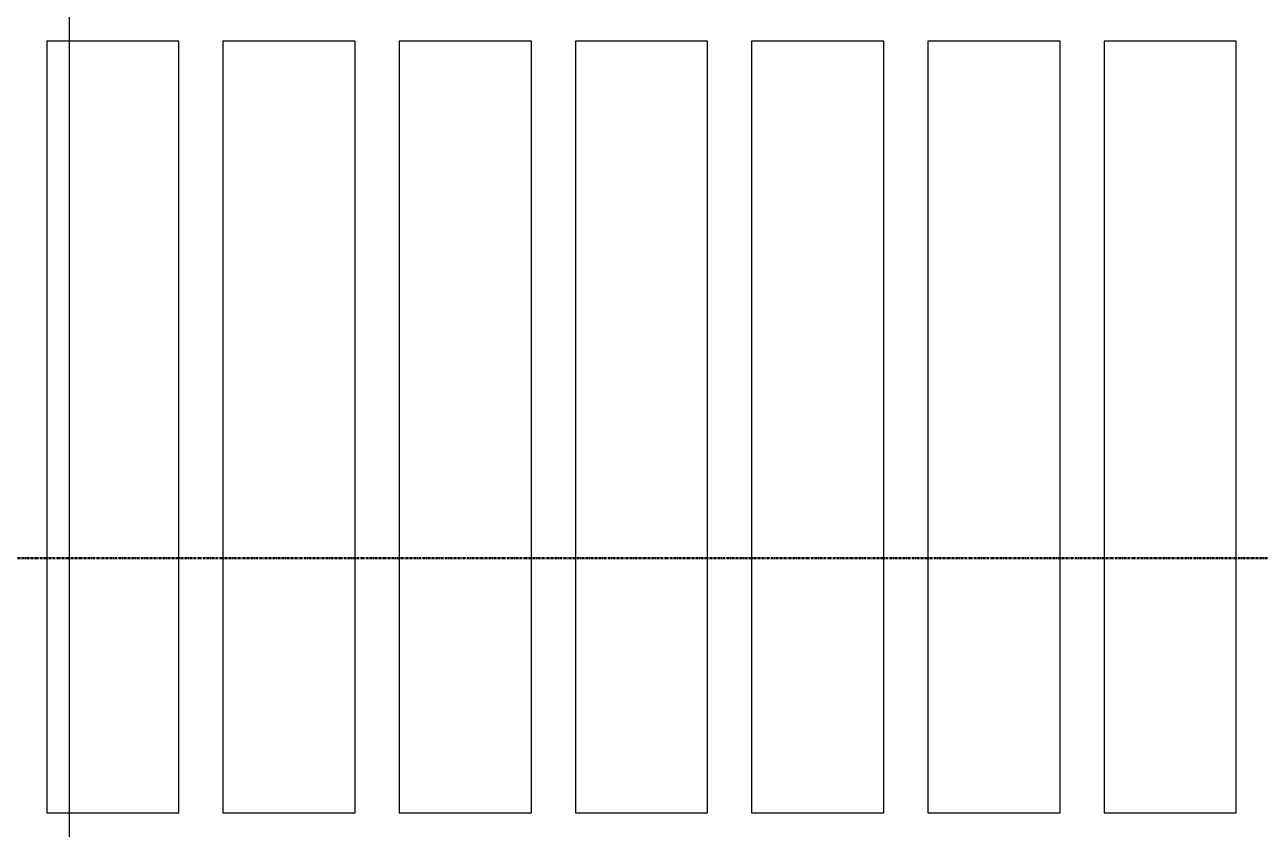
# Model space of a CAD drawing. Header units: millimetres. Extents: x -920231 to -841213, y -17301 to 22361.
# Drawn here: x -854864 to -852060, y -2203 to -378 of the extents above; entities that cross this region are included whole.
import ezdxf
from ezdxf.xclip import XClip

# ---------------------------------------------------------------- set-up
doc = ezdxf.new("R2010")
doc.units = ezdxf.units.MM
doc.header["$XCLIPFRAME"] = 0
doc.linetypes.add('DPA_Grid _ Level 100', pattern=[10, 5.5, -1.6, 1.3, -1.6])
doc.layers.add('000 - WIPEOUT', color=250, linetype='Continuous')
doc.layers.add('A11_ALU.SOLID SHEET', color=2, linetype='Continuous')
doc.layers.add('A-ANNO-NOTE', color=3, linetype='Continuous', lineweight=25)
doc.layers.add('G-ANNO-SECL', color=3, linetype='Continuous', lineweight=9)

# ---------------------------------------------------------------- blocks, each defined once
blk = doc.blocks.new('*U1937')
at = {"color": 3}
for points in [[(-875, -7650), (875, -7650), (875, -7950), (-875, -7950)], [(-875, -8050), (875, -8050), (875, -8350), (-875, -8350)], [(-875, -8450), (875, -8450), (875, -8750), (-875, -8750)], [(-875, -8850), (875, -8850), (875, -9150), (-875, -9150)], [(-875, -9250), (875, -9250), (875, -9550), (-875, -9550)], [(-875, -9650), (875, -9650), (875, -9950), (-875, -9950)], [(-875, -10050), (875, -10050), (875, -10350), (-875, -10350)]]:
    blk.add_wipeout(points, dxfattribs=at).dxf.layer = '000 - WIPEOUT'
at = {"layer": 'A11_ALU.SOLID SHEET', "color": 0, "linetype": 'ByBlock'}
for points in [[(-875, -7950), (875, -7950), (875, -7650), (-875, -7650)], [(-875, -8350), (875, -8350), (875, -8050), (-875, -8050)], [(-875, -8750), (875, -8750), (875, -8450), (-875, -8450)], [(-875, -9150), (875, -9150), (875, -8850), (-875, -8850)], [(-875, -9550), (875, -9550), (875, -9250), (-875, -9250)], [(-875, -9950), (875, -9950), (875, -9650), (-875, -9650)], [(-875, -10350), (875, -10350), (875, -10050), (-875, -10050)]]:
    blk.add_lwpolyline(points, close=True, dxfattribs=at)
blk = doc.blocks.new('*U1969')
at = {"layer": 'A11_ALU.SOLID SHEET', "linetype": 'ByBlock', "rotation": 90}
blk.add_blockref('*U1937', (-117782, -4869.5), dxfattribs=at)

msp = doc.modelspace()

# ---------------------------------------------------------------- block references
ref = msp.add_blockref('*U1969', (-744682.4, 3579))
XClip(ref).set_block_clipping_path([(-170955.001718735, -20880.0077451951), (-101425.4223389953, 14393.0014498747)])

# ---------------------------------------------------------------- next in the draw order: linework, layer by layer
at = {"layer": 'A-ANNO-NOTE'}
msp.add_line((-854763.3, 3324.6), (-854763.3, -9727.5), dxfattribs=at)
at = {"layer": 'G-ANNO-SECL', "linetype": 'DPA_Grid _ Level 100', "lineweight": 50}
msp.add_line((-918400.4, -1588.3), (-844562.2, -1588.3), dxfattribs=at)

doc.saveas('drawing.dxf')
